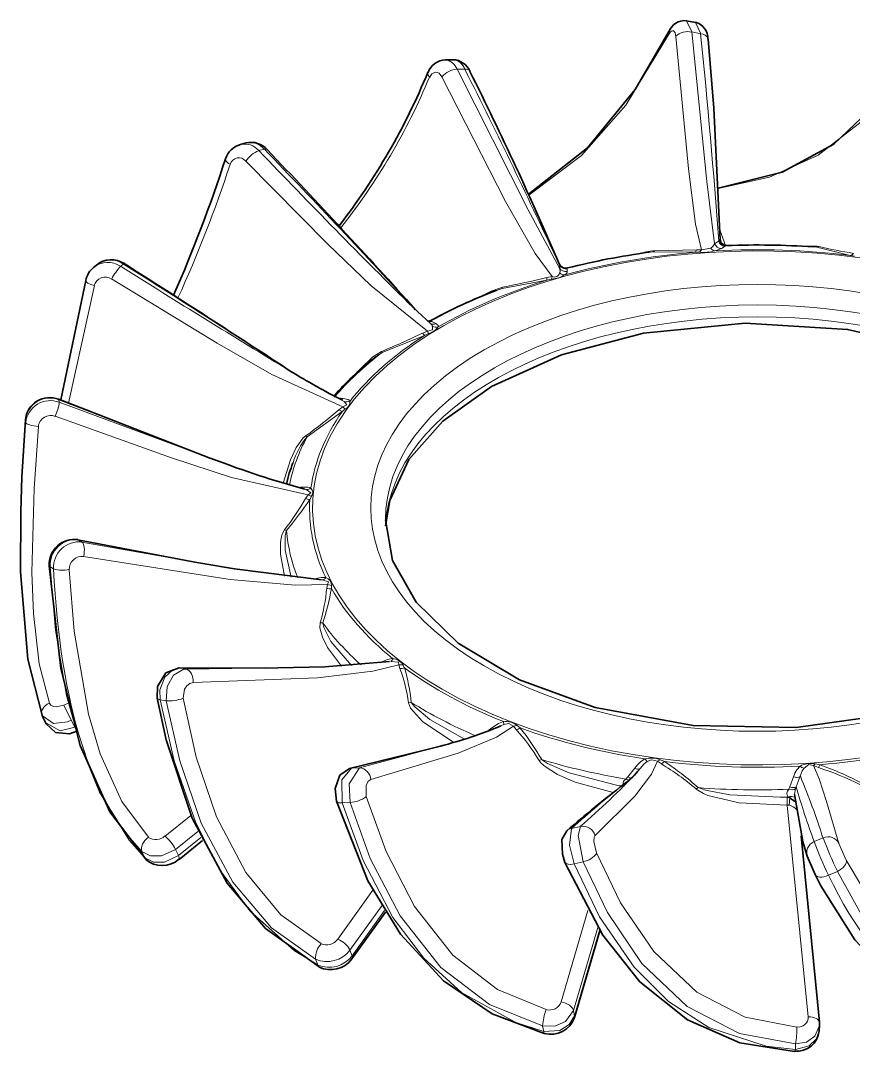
# Model space of a CAD drawing. Extents: x -131 to 1002, y -402 to 783.
# Drawn here: x 670.987 to 674.401, y 385.106 to 389.329 of the extents above; entities that cross this region are included whole.
import ezdxf

# ---------------------------------------------------------------- set-up
doc = ezdxf.new("R2010")
doc.units = 0

msp = doc.modelspace()

# ---------------------------------------------------------------- linework, layer by layer
at = {"color": 7, "lineweight": 13, "ltscale": 0.001267}
msp.add_line((673.7165, 389.3278), (673.7385, 389.2822), dxfattribs=at)
at = {"color": 7, "lineweight": 35, "ltscale": 0.000932976}
msp.add_line((673.7165, 389.3278), (673.7532, 389.3213), dxfattribs=at)
at = {"color": 7, "lineweight": 13, "ltscale": 0.00128}
msp.add_line((673.7753, 389.2751), (673.7532, 389.3213), dxfattribs=at)
at = {"color": 7, "lineweight": 13, "ltscale": 0.000935477}
msp.add_line((673.7385, 389.2822), (673.7753, 389.2751), dxfattribs=at)
at = {"color": 7, "lineweight": 35, "ltscale": 0.000782849}
msp.add_line((672.7283, 389.1678), (672.7596, 389.1682), dxfattribs=at)
at = {"color": 7, "lineweight": 13, "ltscale": 0.00080109}
msp.add_line((672.7769, 389.1295), (672.8089, 389.1294), dxfattribs=at)
at = {"color": 7, "lineweight": 35, "ltscale": 0.000594567}
msp.add_line((671.8882, 388.8212), (671.9112, 388.8272), dxfattribs=at)
at = {"color": 7, "lineweight": 13, "ltscale": 0.000602166}
msp.add_line((671.9637, 388.7961), (671.9871, 388.8016), dxfattribs=at)
at = {"color": 7, "lineweight": 13, "ltscale": 0.001595}
msp.add_line((673.8553, 388.4674), (673.8769, 388.4074), dxfattribs=at)
at = {"color": 7, "lineweight": 13, "ltscale": 0.004301}
msp.add_line((673.5858, 388.3856), (673.7578, 388.3895), dxfattribs=at)
at = {"color": 7, "lineweight": 13, "ltscale": 0.000502202}
msp.add_line((673.7578, 388.3895), (673.7779, 388.3889), dxfattribs=at)
at = {"color": 7, "lineweight": 13, "ltscale": 0.000304328}
msp.add_line((673.7704, 388.3793), (673.7779, 388.3889), dxfattribs=at)
at = {"color": 7, "lineweight": 13, "ltscale": 0.000985431}
msp.add_line((673.7779, 388.3889), (673.8165, 388.3967), dxfattribs=at)
at = {"color": 7, "lineweight": 13, "ltscale": 0.000252362}
msp.add_line((673.8165, 388.3967), (673.8244, 388.403), dxfattribs=at)
at = {"color": 7, "lineweight": 13, "ltscale": 0.000348719}
msp.add_line((673.8322, 388.4146), (673.8244, 388.403), dxfattribs=at)
at = {"color": 7, "lineweight": 13, "ltscale": 0.000482325}
msp.add_line((673.8486, 388.4248), (673.8322, 388.4146), dxfattribs=at)
at = {"color": 7, "lineweight": 13, "ltscale": 0.000342899}
msp.add_line((673.8331, 388.3851), (673.8463, 388.3889), dxfattribs=at)
at = {"color": 7, "lineweight": 13, "ltscale": 0.000374665}
msp.add_line((673.8598, 388.3954), (673.8463, 388.3889), dxfattribs=at)
at = {"color": 7, "lineweight": 13, "ltscale": 0.000114056}
msp.add_line((673.8511, 388.4286), (673.8486, 388.4248), dxfattribs=at)
at = {"color": 7, "lineweight": 13, "ltscale": 0.000447038}
msp.add_line((673.8753, 388.4043), (673.8598, 388.3954), dxfattribs=at)
at = {"color": 7, "lineweight": 13, "ltscale": 0.000111306}
msp.add_line((673.8792, 388.4064), (673.8753, 388.4043), dxfattribs=at)
at = {"color": 7, "lineweight": 13, "ltscale": 8.83034e-05}
msp.add_line((673.8827, 388.407), (673.8792, 388.4064), dxfattribs=at)
at = {"color": 7, "lineweight": 13, "ltscale": 0.000388159}
msp.add_line((674.2357, 388.4016), (674.2511, 388.4), dxfattribs=at)
at = {"color": 7, "lineweight": 13, "ltscale": 0.00021719}
msp.add_line((674.2511, 388.4), (674.2593, 388.4029), dxfattribs=at)
at = {"color": 7, "lineweight": 13, "ltscale": 0.003535}
msp.add_line((674.2511, 388.4), (674.3885, 388.3668), dxfattribs=at)
at = {"color": 7, "lineweight": 13, "ltscale": 0.000449343}
msp.add_line((673.5628, 388.3795), (673.5807, 388.3813), dxfattribs=at)
at = {"color": 7, "lineweight": 13, "ltscale": 0.000167334}
msp.add_line((673.5807, 388.3813), (673.5858, 388.3856), dxfattribs=at)
at = {"color": 7, "lineweight": 13, "ltscale": 0.004265}
msp.add_line((673.5807, 388.3813), (673.7513, 388.3795), dxfattribs=at)
at = {"color": 7, "lineweight": 13, "ltscale": 0.000477622}
msp.add_line((673.7513, 388.3795), (673.7704, 388.3793), dxfattribs=at)
at = {"color": 7, "lineweight": 13, "ltscale": 0.000433127}
msp.add_line((674.3885, 388.3668), (674.4055, 388.363), dxfattribs=at)
at = {"color": 7, "lineweight": 35, "ltscale": 0.000372764}
msp.add_line((671.2864, 388.3175), (671.2979, 388.327), dxfattribs=at)
at = {"color": 7, "lineweight": 13, "ltscale": 0.000377818}
msp.add_line((671.397, 388.3222), (671.4091, 388.3314), dxfattribs=at)
at = {"color": 7, "lineweight": 13, "ltscale": 9.48626e-05}
msp.add_line((671.4091, 388.3314), (671.4125, 388.333), dxfattribs=at)
at = {"color": 7, "lineweight": 13, "ltscale": 6.61077e-05}
msp.add_line((673.1944, 388.3325), (673.1953, 388.33), dxfattribs=at)
at = {"color": 7, "lineweight": 13, "ltscale": 0.000102532}
msp.add_line((673.1953, 388.33), (673.1962, 388.326), dxfattribs=at)
at = {"color": 7, "lineweight": 13, "ltscale": 0.000294558}
msp.add_line((673.1962, 388.326), (673.1964, 388.3142), dxfattribs=at)
at = {"color": 7, "lineweight": 13, "ltscale": 0.000309912}
msp.add_line((673.1964, 388.3142), (673.199, 388.3021), dxfattribs=at)
at = {"color": 7, "lineweight": 13, "ltscale": 6.34892e-05}
msp.add_line((673.2274, 388.3139), (673.2272, 388.3114), dxfattribs=at)
at = {"color": 7, "lineweight": 13, "ltscale": 0.000261693}
msp.add_line((673.2272, 388.3114), (673.2273, 388.3009), dxfattribs=at)
at = {"color": 7, "lineweight": 13, "ltscale": 5.20647e-05}
msp.add_line((673.2291, 388.3151), (673.2274, 388.3139), dxfattribs=at)
at = {"color": 7, "lineweight": 35, "ltscale": 0.0125}
msp.add_line((671.1516, 387.7748), (671.2545, 388.2641), dxfattribs=at)
at = {"color": 7, "lineweight": 13, "ltscale": 0.00466}
msp.add_line((672.9617, 388.2314), (673.145, 388.2656), dxfattribs=at)
at = {"color": 7, "lineweight": 13, "ltscale": 0.000538711}
msp.add_line((673.1447, 388.2762), (673.166, 388.2798), dxfattribs=at)
at = {"color": 7, "lineweight": 13, "ltscale": 0.000265573}
msp.add_line((673.145, 388.2656), (673.1447, 388.2762), dxfattribs=at)
at = {"color": 7, "lineweight": 13, "ltscale": 0.000482093}
msp.add_line((673.145, 388.2656), (673.1639, 388.2693), dxfattribs=at)
at = {"color": 7, "lineweight": 13, "ltscale": 0.000268278}
msp.add_line((673.1639, 388.2693), (673.166, 388.2798), dxfattribs=at)
at = {"color": 7, "lineweight": 13, "ltscale": 0.000189903}
msp.add_line((673.197, 388.2947), (673.199, 388.3021), dxfattribs=at)
at = {"color": 7, "lineweight": 13, "ltscale": 0.000219477}
msp.add_line((673.2186, 388.287), (673.2252, 388.2928), dxfattribs=at)
at = {"color": 7, "lineweight": 13, "ltscale": 0.012319}
msp.add_line((671.184, 387.7616), (671.2895, 388.2429), dxfattribs=at)
at = {"color": 7, "lineweight": 13, "ltscale": 0.000673847}
msp.add_line((672.9362, 388.2228), (672.9617, 388.2314), dxfattribs=at)
at = {"color": 7, "lineweight": 13, "ltscale": 0.000130078}
msp.add_line((672.9617, 388.2314), (672.9633, 388.2363), dxfattribs=at)
at = {"color": 7, "lineweight": 35, "ltscale": 0.00239}
msp.add_line((672.6669, 388.0881), (672.5967, 388.153), dxfattribs=at)
at = {"color": 7, "lineweight": 35, "ltscale": 0.000300137}
msp.add_line((672.6686, 388.0996), (672.657, 388.0967), dxfattribs=at)
at = {"color": 7, "lineweight": 13, "ltscale": 0.000304786}
msp.add_line((672.6697, 388.0983), (672.6577, 388.0963), dxfattribs=at)
at = {"color": 7, "lineweight": 13, "ltscale": 0.000338597}
msp.add_line((672.6733, 388.0961), (672.6599, 388.0943), dxfattribs=at)
at = {"color": 7, "lineweight": 13, "ltscale": 4.10855e-05}
msp.add_line((672.6689, 388.0997), (672.6697, 388.0983), dxfattribs=at)
at = {"color": 7, "lineweight": 13, "ltscale": 0.000104163}
msp.add_line((672.6697, 388.0983), (672.6733, 388.0961), dxfattribs=at)
at = {"color": 7, "lineweight": 13, "ltscale": 0.000448933}
msp.add_line((672.6733, 388.0961), (672.6889, 388.0872), dxfattribs=at)
at = {"color": 7, "lineweight": 13, "ltscale": 0.000534406}
msp.add_line((672.6357, 388.0486), (672.6556, 388.0565), dxfattribs=at)
at = {"color": 7, "lineweight": 13, "ltscale": 0.000273857}
msp.add_line((672.6592, 388.0461), (672.6556, 388.0565), dxfattribs=at)
at = {"color": 7, "lineweight": 13, "ltscale": 0.000154295}
msp.add_line((672.6669, 388.0881), (672.6712, 388.0837), dxfattribs=at)
at = {"color": 7, "lineweight": 35, "ltscale": 4.91371e-05}
msp.add_line((672.6685, 388.0869), (672.6669, 388.0881), dxfattribs=at)
at = {"color": 7, "lineweight": 13, "ltscale": 0.000204974}
msp.add_line((672.6752, 388.0765), (672.6712, 388.0837), dxfattribs=at)
at = {"color": 7, "lineweight": 13, "ltscale": 0.000301248}
msp.add_line((672.6889, 388.0872), (672.6984, 388.0798), dxfattribs=at)
at = {"color": 7, "lineweight": 13, "ltscale": 0.00016126}
msp.add_line((672.6992, 388.0734), (672.6984, 388.0798), dxfattribs=at)
at = {"color": 7, "lineweight": 13, "ltscale": 0.004686}
msp.add_line((672.469, 387.9682), (672.6426, 388.0388), dxfattribs=at)
at = {"color": 7, "lineweight": 13, "ltscale": 0.000302263}
msp.add_line((672.6426, 388.0388), (672.6357, 388.0486), dxfattribs=at)
at = {"color": 7, "lineweight": 13, "ltscale": 0.000452549}
msp.add_line((672.6426, 388.0388), (672.6592, 388.0461), dxfattribs=at)
at = {"color": 7, "lineweight": 13, "ltscale": 0.000135142}
msp.add_line((672.469, 387.9682), (672.4667, 387.9731), dxfattribs=at)
at = {"color": 7, "lineweight": 13, "ltscale": 5.32803e-05}
msp.add_line((671.1444, 387.7753), (671.1434, 387.7772), dxfattribs=at)
at = {"color": 7, "lineweight": 35, "ltscale": 0.016712}
msp.add_line((671.7665, 387.5352), (671.1434, 387.7772), dxfattribs=at)
at = {"color": 7, "lineweight": 13, "ltscale": 0.000257236}
msp.add_line((671.1453, 387.7651), (671.1444, 387.7753), dxfattribs=at)
at = {"color": 7, "lineweight": 13, "ltscale": 0.01671}
msp.add_line((671.7679, 387.5346), (671.1444, 387.7753), dxfattribs=at)
at = {"color": 7, "lineweight": 13, "ltscale": 0.016898}
msp.add_line((671.1453, 387.7651), (671.7791, 387.5304), dxfattribs=at)
at = {"color": 7, "lineweight": 13, "ltscale": 0.000563254}
msp.add_line((672.2872, 387.783), (672.3096, 387.7801), dxfattribs=at)
at = {"color": 7, "lineweight": 13, "ltscale": 0.000232014}
msp.add_line((672.3096, 387.7801), (672.3013, 387.7759), dxfattribs=at)
at = {"color": 7, "lineweight": 13, "ltscale": 0.000279219}
msp.add_line((672.3141, 387.7685), (672.3046, 387.7742), dxfattribs=at)
at = {"color": 7, "lineweight": 13, "ltscale": 0.000512405}
msp.add_line((672.3096, 387.7801), (672.3296, 387.7757), dxfattribs=at)
at = {"color": 7, "lineweight": 13, "ltscale": 0.000242519}
msp.add_line((672.3376, 387.7702), (672.3296, 387.7757), dxfattribs=at)
at = {"color": 7, "lineweight": 13, "ltscale": 0.004407}
msp.add_line((672.1618, 387.6237), (672.305, 387.7265), dxfattribs=at)
at = {"color": 7, "lineweight": 13, "ltscale": 0.000496221}
msp.add_line((672.2921, 387.7343), (672.3083, 387.7458), dxfattribs=at)
at = {"color": 7, "lineweight": 13, "ltscale": 0.000377364}
msp.add_line((672.305, 387.7265), (672.2921, 387.7343), dxfattribs=at)
at = {"color": 7, "lineweight": 13, "ltscale": 0.000397881}
msp.add_line((672.305, 387.7265), (672.3171, 387.7368), dxfattribs=at)
at = {"color": 7, "lineweight": 13, "ltscale": 0.000317243}
msp.add_line((672.3171, 387.7368), (672.3083, 387.7458), dxfattribs=at)
at = {"color": 7, "lineweight": 35, "ltscale": 0.005847}
msp.add_line((671.0068, 387.6924), (670.9924, 387.459), dxfattribs=at)
at = {"color": 7, "lineweight": 13, "ltscale": 0.005829}
msp.add_line((671.0068, 387.6917), (670.9924, 387.459), dxfattribs=at)
at = {"color": 7, "lineweight": 13, "ltscale": 0.000257892}
msp.add_line((671.0084, 387.6815), (671.0068, 387.6917), dxfattribs=at)
at = {"color": 7, "lineweight": 13, "ltscale": 0.000178197}
msp.add_line((672.1618, 387.6237), (672.1559, 387.6277), dxfattribs=at)
at = {"color": 7, "lineweight": 35, "ltscale": 0.000298425}
msp.add_line((671.7679, 387.5346), (671.7791, 387.5304), dxfattribs=at)
at = {"color": 7, "lineweight": 35, "ltscale": 0.003575}
msp.add_line((670.9924, 387.459), (670.9879, 387.3161), dxfattribs=at)
at = {"color": 7, "lineweight": 13, "ltscale": 0.000702039}
msp.add_line((672.1351, 387.4166), (672.1631, 387.4171), dxfattribs=at)
at = {"color": 7, "lineweight": 13, "ltscale": 0.000359363}
msp.add_line((672.1573, 387.4077), (672.1434, 387.4111), dxfattribs=at)
at = {"color": 7, "lineweight": 13, "ltscale": 0.000439774}
msp.add_line((672.1555, 387.3712), (672.166, 387.3853), dxfattribs=at)
at = {"color": 7, "lineweight": 13, "ltscale": 0.000366269}
msp.add_line((672.1774, 387.4138), (672.1631, 387.4171), dxfattribs=at)
at = {"color": 7, "lineweight": 13, "ltscale": 0.000368556}
msp.add_line((672.179, 387.3785), (672.166, 387.3853), dxfattribs=at)
at = {"color": 7, "lineweight": 13, "ltscale": 0.000341913}
msp.add_line((672.1727, 387.3663), (672.179, 387.3785), dxfattribs=at)
at = {"color": 7, "lineweight": 35, "ltscale": 0.00014194}
msp.add_line((670.9879, 387.3161), (670.9877, 387.3104), dxfattribs=at)
at = {"color": 7, "lineweight": 13, "ltscale": 0.000225954}
msp.add_line((672.0773, 387.2393), (672.0686, 387.2418), dxfattribs=at)
at = {"color": 7, "lineweight": 35, "ltscale": 0.012207}
msp.add_line((671.7018, 387.1101), (671.2222, 387.2017), dxfattribs=at)
at = {"color": 7, "lineweight": 13, "ltscale": 0.000406331}
msp.add_line((671.2388, 387.1918), (671.2251, 387.2006), dxfattribs=at)
at = {"color": 7, "lineweight": 13, "ltscale": 0.01213}
msp.add_line((671.7018, 387.1101), (671.2251, 387.2006), dxfattribs=at)
at = {"color": 7, "lineweight": 13, "ltscale": 0.012577}
msp.add_line((671.2388, 387.1918), (671.7342, 387.1042), dxfattribs=at)
at = {"color": 7, "lineweight": 13, "ltscale": 0.000127191}
msp.add_line((671.1079, 387.091), (671.1046, 387.0949), dxfattribs=at)
at = {"color": 7, "lineweight": 13, "ltscale": 0.000416867}
msp.add_line((671.1222, 387.0824), (671.1079, 387.091), dxfattribs=at)
at = {"color": 7, "lineweight": 35, "ltscale": 0.00082365}
msp.add_line((671.7018, 387.1101), (671.7342, 387.1042), dxfattribs=at)
at = {"color": 7, "lineweight": 13, "ltscale": 0.000836411}
msp.add_line((672.1865, 387.0405), (672.2192, 387.0472), dxfattribs=at)
at = {"color": 7, "lineweight": 13, "ltscale": 0.000469981}
msp.add_line((672.238, 387.0474), (672.2192, 387.0472), dxfattribs=at)
at = {"color": 7, "lineweight": 13, "ltscale": 0.000399117}
msp.add_line((672.2423, 387.0029), (672.2457, 387.0185), dxfattribs=at)
at = {"color": 7, "lineweight": 13, "ltscale": 0.000404313}
msp.add_line((672.2614, 387.0145), (672.2457, 387.0185), dxfattribs=at)
at = {"color": 7, "lineweight": 13, "ltscale": 0.000318277}
msp.add_line((672.2618, 387.0018), (672.2614, 387.0145), dxfattribs=at)
at = {"color": 7, "lineweight": 13, "ltscale": 0.000261417}
msp.add_line((672.2255, 386.8613), (672.2151, 386.8619), dxfattribs=at)
at = {"color": 7, "lineweight": 13, "ltscale": 0.00090275}
msp.add_line((672.4575, 386.6973), (672.491, 386.7108), dxfattribs=at)
at = {"color": 7, "lineweight": 13, "ltscale": 0.000538201}
msp.add_line((672.5121, 386.715), (672.491, 386.7108), dxfattribs=at)
at = {"color": 7, "lineweight": 35, "ltscale": 0.008803}
msp.add_line((671.9896, 386.676), (671.6375, 386.6768), dxfattribs=at)
at = {"color": 7, "lineweight": 13, "ltscale": 0.000632769}
msp.add_line((671.6663, 386.6715), (671.6414, 386.6764), dxfattribs=at)
at = {"color": 7, "lineweight": 13, "ltscale": 0.008705}
msp.add_line((671.9896, 386.676), (671.6414, 386.6764), dxfattribs=at)
at = {"color": 7, "lineweight": 13, "ltscale": 0.009388}
msp.add_line((671.6663, 386.6715), (672.0417, 386.6763), dxfattribs=at)
at = {"color": 7, "lineweight": 35, "ltscale": 0.001303}
msp.add_line((671.9896, 386.676), (672.0417, 386.6763), dxfattribs=at)
at = {"color": 7, "lineweight": 13, "ltscale": 0.000400427}
msp.add_line((672.542, 386.674), (672.5381, 386.6895), dxfattribs=at)
at = {"color": 7, "lineweight": 13, "ltscale": 0.000410774}
msp.add_line((672.5545, 386.6888), (672.5381, 386.6895), dxfattribs=at)
at = {"color": 7, "lineweight": 13, "ltscale": 0.000346539}
msp.add_line((672.5614, 386.6768), (672.5545, 386.6888), dxfattribs=at)
at = {"color": 7, "lineweight": 13, "ltscale": 0.000477688}
msp.add_line((671.1644, 386.5242), (671.1815, 386.5327), dxfattribs=at)
at = {"color": 7, "lineweight": 13, "ltscale": 0.000641996}
msp.add_line((671.584, 386.5419), (671.5587, 386.5465), dxfattribs=at)
at = {"color": 7, "lineweight": 13, "ltscale": 0.000277295}
msp.add_line((672.5888, 386.5354), (672.5778, 386.5339), dxfattribs=at)
at = {"color": 7, "lineweight": 13, "ltscale": 0.001722}
msp.add_line((671.1644, 386.5242), (671.1947, 386.4624), dxfattribs=at)
at = {"color": 7, "lineweight": 35, "ltscale": 0.000209779}
msp.add_line((671.0784, 386.4755), (671.075, 386.4832), dxfattribs=at)
at = {"color": 7, "lineweight": 35, "ltscale": 0.000793624}
msp.add_line((671.0926, 386.4471), (671.0784, 386.4755), dxfattribs=at)
at = {"color": 7, "lineweight": 13, "ltscale": 0.000788848}
msp.add_line((671.2089, 386.4342), (671.1947, 386.4624), dxfattribs=at)
at = {"color": 7, "lineweight": 13, "ltscale": 0.000905659}
msp.add_line((672.9155, 386.4283), (672.9457, 386.4483), dxfattribs=at)
at = {"color": 7, "lineweight": 13, "ltscale": 0.000563019}
msp.add_line((672.9666, 386.4567), (672.9457, 386.4483), dxfattribs=at)
at = {"color": 7, "lineweight": 13, "ltscale": 0.000310395}
msp.add_line((672.9666, 386.4567), (672.968, 386.4444), dxfattribs=at)
at = {"color": 7, "lineweight": 13, "ltscale": 0.000491888}
msp.add_line((672.9, 386.4162), (672.9155, 386.4283), dxfattribs=at)
at = {"color": 7, "lineweight": 13, "ltscale": 0.000432998}
msp.add_line((672.968, 386.4444), (672.952, 386.4377), dxfattribs=at)
at = {"color": 7, "lineweight": 13, "ltscale": 0.000385185}
msp.add_line((673.0228, 386.4406), (673.0076, 386.4381), dxfattribs=at)
at = {"color": 7, "lineweight": 13, "ltscale": 0.00044438}
msp.add_line((673.0185, 386.424), (673.0076, 386.4381), dxfattribs=at)
at = {"color": 7, "lineweight": 13, "ltscale": 0.000402974}
msp.add_line((673.0355, 386.4306), (673.0228, 386.4406), dxfattribs=at)
at = {"color": 7, "lineweight": 35, "ltscale": 0.007894}
msp.add_line((672.643, 386.3392), (672.3361, 386.2651), dxfattribs=at)
at = {"color": 7, "lineweight": 13, "ltscale": 0.007717}
msp.add_line((672.643, 386.3392), (672.3431, 386.2661), dxfattribs=at)
at = {"color": 7, "lineweight": 13, "ltscale": 0.008594}
msp.add_line((672.3761, 386.2671), (672.7082, 386.356), dxfattribs=at)
at = {"color": 7, "lineweight": 35, "ltscale": 0.001682}
msp.add_line((672.643, 386.3392), (672.7082, 386.356), dxfattribs=at)
at = {"color": 7, "lineweight": 13, "ltscale": 0.000269594}
msp.add_line((673.1232, 386.3009), (673.113, 386.2972), dxfattribs=at)
at = {"color": 7, "lineweight": 13, "ltscale": 0.000641951}
msp.add_line((673.5264, 386.2639), (673.5435, 386.283), dxfattribs=at)
at = {"color": 7, "lineweight": 13, "ltscale": 0.000548931}
msp.add_line((673.5466, 386.3038), (673.5284, 386.2914), dxfattribs=at)
at = {"color": 7, "lineweight": 13, "ltscale": 0.000398407}
msp.add_line((673.5562, 386.2926), (673.5435, 386.283), dxfattribs=at)
at = {"color": 7, "lineweight": 13, "ltscale": 0.00036949}
msp.add_line((673.5466, 386.3038), (673.5562, 386.2926), dxfattribs=at)
at = {"color": 7, "lineweight": 13, "ltscale": 0.000330003}
msp.add_line((673.6099, 386.2999), (673.5978, 386.2946), dxfattribs=at)
at = {"color": 7, "lineweight": 13, "ltscale": 0.000498161}
msp.add_line((673.6143, 386.2833), (673.5978, 386.2946), dxfattribs=at)
at = {"color": 7, "lineweight": 13, "ltscale": 0.000457355}
msp.add_line((673.6268, 386.2929), (673.6099, 386.2999), dxfattribs=at)
at = {"color": 7, "lineweight": 13, "ltscale": 0.000395677}
msp.add_line((673.6268, 386.2929), (673.6143, 386.2833), dxfattribs=at)
at = {"color": 7, "lineweight": 13, "ltscale": 0.000262207}
msp.add_line((674.245, 386.2835), (674.2375, 386.2762), dxfattribs=at)
at = {"color": 7, "lineweight": 13, "ltscale": 0.000484786}
msp.add_line((674.2641, 386.2802), (674.245, 386.2835), dxfattribs=at)
at = {"color": 7, "lineweight": 13, "ltscale": 0.000332817}
msp.add_line((674.2641, 386.2802), (674.2575, 386.2686), dxfattribs=at)
at = {"color": 7, "lineweight": 13, "ltscale": 0.000824383}
msp.add_line((672.3761, 386.2671), (672.3431, 386.2661), dxfattribs=at)
at = {"color": 7, "lineweight": 13, "ltscale": 0.001158}
msp.add_line((673.476, 386.23), (673.5052, 386.266), dxfattribs=at)
at = {"color": 7, "lineweight": 35, "ltscale": 0.00049488}
msp.add_line((673.5291, 386.2674), (673.5165, 386.2521), dxfattribs=at)
at = {"color": 7, "lineweight": 13, "ltscale": 0.000511094}
msp.add_line((674.1823, 386.2746), (674.1691, 386.259), dxfattribs=at)
at = {"color": 7, "lineweight": 13, "ltscale": 0.000576025}
msp.add_line((674.1832, 386.2327), (674.191, 386.2544), dxfattribs=at)
at = {"color": 7, "lineweight": 13, "ltscale": 0.000350203}
msp.add_line((674.1988, 386.2661), (674.191, 386.2544), dxfattribs=at)
at = {"color": 7, "lineweight": 13, "ltscale": 0.000535059}
msp.add_line((674.2575, 386.2686), (674.2375, 386.2762), dxfattribs=at)
at = {"color": 7, "lineweight": 13, "ltscale": 0.000178658}
msp.add_line((673.4367, 386.1951), (673.4297, 386.1964), dxfattribs=at)
at = {"color": 7, "lineweight": 13, "ltscale": 0.000496511}
msp.add_line((673.4562, 386.1915), (673.4367, 386.1951), dxfattribs=at)
at = {"color": 7, "lineweight": 13, "ltscale": 0.000279382}
msp.add_line((673.4688, 386.2215), (673.476, 386.23), dxfattribs=at)
at = {"color": 7, "lineweight": 13, "ltscale": 0.000318767}
msp.add_line((673.4688, 386.2215), (673.4807, 386.2167), dxfattribs=at)
at = {"color": 7, "lineweight": 13, "ltscale": 0.000352877}
msp.add_line((673.476, 386.23), (673.4888, 386.224), dxfattribs=at)
at = {"color": 7, "lineweight": 13, "ltscale": 0.001084}
msp.add_line((674.1401, 386.1894), (674.1556, 386.2299), dxfattribs=at)
at = {"color": 7, "lineweight": 13, "ltscale": 0.001151}
msp.add_line((674.1668, 386.1897), (674.1832, 386.2327), dxfattribs=at)
at = {"color": 7, "lineweight": 13, "ltscale": 0.000247159}
msp.add_line((673.7643, 386.1861), (673.7561, 386.1805), dxfattribs=at)
at = {"color": 7, "lineweight": 13, "ltscale": 0.000261399}
msp.add_line((674.1361, 386.1797), (674.1401, 386.1894), dxfattribs=at)
at = {"color": 7, "lineweight": 13, "ltscale": 0.000640708}
msp.add_line((674.1599, 386.1575), (674.1643, 386.1827), dxfattribs=at)
at = {"color": 7, "lineweight": 13, "ltscale": 0.000184858}
msp.add_line((674.1643, 386.1827), (674.1668, 386.1897), dxfattribs=at)
at = {"color": 7, "lineweight": 13, "ltscale": 0.00083082}
msp.add_line((672.3381, 386.1252), (672.3049, 386.1238), dxfattribs=at)
at = {"color": 7, "lineweight": 13, "ltscale": 0.00018312}
msp.add_line((674.1088, 386.1472), (674.1015, 386.1472), dxfattribs=at)
at = {"color": 7, "lineweight": 13, "ltscale": 0.000509772}
msp.add_line((674.1292, 386.1477), (674.1088, 386.1472), dxfattribs=at)
at = {"color": 7, "lineweight": 13, "ltscale": 0.000828722}
msp.add_line((674.1292, 386.1477), (674.1299, 386.1146), dxfattribs=at)
at = {"color": 7, "lineweight": 13, "ltscale": 0.021783}
msp.add_line((674.2154, 385.2474), (674.1299, 386.1146), dxfattribs=at)
at = {"color": 7, "lineweight": 13, "ltscale": 0.000191344}
msp.add_line((674.1299, 386.1146), (674.1375, 386.114), dxfattribs=at)
at = {"color": 7, "lineweight": 35, "ltscale": 0.000188154}
msp.add_line((674.1404, 386.1437), (674.134, 386.1475), dxfattribs=at)
at = {"color": 7, "lineweight": 13, "ltscale": 0.000746704}
msp.add_line((674.1404, 386.1437), (674.1375, 386.114), dxfattribs=at)
at = {"color": 7, "lineweight": 35, "ltscale": 0.000627619}
msp.add_line((674.1404, 386.1437), (674.1613, 386.1296), dxfattribs=at)
at = {"color": 7, "lineweight": 13, "ltscale": 0.003392}
msp.add_line((671.5795, 385.9876), (671.6852, 386.0726), dxfattribs=at)
at = {"color": 7, "lineweight": 13, "ltscale": 0.000949672}
msp.add_line((673.2828, 386.0272), (673.2457, 386.019), dxfattribs=at)
at = {"color": 7, "lineweight": 13, "ltscale": 0.002949}
msp.add_line((671.6221, 385.9332), (671.7141, 386.007), dxfattribs=at)
at = {"color": 7, "lineweight": 13, "ltscale": 0.002951}
msp.add_line((671.7262, 385.9815), (671.6342, 385.9076), dxfattribs=at)
at = {"color": 7, "lineweight": 35, "ltscale": 0.019179}
msp.add_line((674.2615, 385.2249), (674.1876, 385.9885), dxfattribs=at)
at = {"color": 7, "lineweight": 35, "ltscale": 0.003064}
msp.add_line((671.7323, 385.969), (671.6367, 385.8923), dxfattribs=at)
at = {"color": 7, "lineweight": 13, "ltscale": 0.000999889}
msp.add_line((674.2769, 385.9808), (674.2401, 385.9651), dxfattribs=at)
at = {"color": 7, "lineweight": 13, "ltscale": 0.00186}
msp.add_line((674.3716, 385.8886), (674.342, 385.9569), dxfattribs=at)
at = {"color": 7, "lineweight": 13, "ltscale": 0.000718021}
msp.add_line((671.4965, 385.8989), (671.4842, 385.9249), dxfattribs=at)
at = {"color": 7, "lineweight": 13, "ltscale": 0.000186421}
msp.add_line((671.4965, 385.8989), (671.5007, 385.8927), dxfattribs=at)
at = {"color": 7, "lineweight": 13, "ltscale": 0.000706484}
msp.add_line((671.6342, 385.9076), (671.6221, 385.9332), dxfattribs=at)
at = {"color": 7, "lineweight": 35, "ltscale": 0.002067}
msp.add_line((674.2119, 385.9059), (674.2446, 385.83), dxfattribs=at)
at = {"color": 7, "lineweight": 13, "ltscale": 0.000952011}
msp.add_line((673.2936, 385.8826), (673.2565, 385.874), dxfattribs=at)
at = {"color": 7, "lineweight": 13, "ltscale": 0.000999618}
msp.add_line((674.3353, 385.8432), (674.2986, 385.8271), dxfattribs=at)
at = {"color": 7, "lineweight": 13, "ltscale": 0.006164}
msp.add_line((672.2875, 385.5652), (672.4311, 385.7657), dxfattribs=at)
at = {"color": 7, "lineweight": 13, "ltscale": 0.005579}
msp.add_line((672.3373, 385.5203), (672.4674, 385.7016), dxfattribs=at)
at = {"color": 7, "lineweight": 35, "ltscale": 0.005903}
msp.add_line((672.483, 385.676), (672.3453, 385.4842), dxfattribs=at)
at = {"color": 7, "lineweight": 13, "ltscale": 0.005715}
msp.add_line((672.479, 385.6825), (672.3457, 385.4968), dxfattribs=at)
at = {"color": 7, "lineweight": 13, "ltscale": 0.009768}
msp.add_line((673.2029, 385.3082), (673.3123, 385.6833), dxfattribs=at)
at = {"color": 7, "lineweight": 13, "ltscale": 0.008846}
msp.add_line((673.254, 385.2735), (673.3534, 385.6131), dxfattribs=at)
at = {"color": 7, "lineweight": 13, "ltscale": 0.009133}
msp.add_line((673.3604, 385.6019), (673.2578, 385.2513), dxfattribs=at)
at = {"color": 7, "lineweight": 35, "ltscale": 0.009258}
msp.add_line((673.3615, 385.6001), (673.2574, 385.2447), dxfattribs=at)
at = {"color": 7, "lineweight": 13, "ltscale": 0.000624062}
msp.add_line((672.3457, 385.4968), (672.3373, 385.5203), dxfattribs=at)
at = {"color": 7, "lineweight": 13, "ltscale": 0.000635607}
msp.add_line((672.2053, 385.4598), (672.1965, 385.4836), dxfattribs=at)
at = {"color": 7, "lineweight": 13, "ltscale": 0.000564171}
msp.add_line((673.2578, 385.2513), (673.254, 385.2735), dxfattribs=at)
at = {"color": 7, "lineweight": 13, "ltscale": 0.000164209}
msp.add_line((673.2578, 385.2513), (673.2574, 385.2447), dxfattribs=at)
at = {"color": 7, "lineweight": 35, "ltscale": 0.000328121}
msp.add_line((674.2615, 385.2249), (674.2617, 385.2118), dxfattribs=at)
at = {"color": 7, "lineweight": 13, "ltscale": 0.000572628}
msp.add_line((673.1315, 385.1871), (673.1271, 385.2096), dxfattribs=at)
at = {"color": 7, "lineweight": 13, "ltscale": 0.000209292}
msp.add_line((673.1315, 385.1871), (673.1339, 385.1791), dxfattribs=at)
at = {"color": 7, "lineweight": 35, "ltscale": 0.000551012}
msp.add_line((674.2604, 385.1898), (674.2617, 385.2118), dxfattribs=at)
at = {"color": 7, "lineweight": 13, "ltscale": 0.000222099}
msp.add_line((674.1633, 385.1137), (674.1597, 385.1056), dxfattribs=at)
at = {"color": 7, "lineweight": 13, "ltscale": 0.000553487}
msp.add_line((674.1633, 385.1137), (674.1641, 385.1359), dxfattribs=at)
at = {"color": 7, "lineweight": 35}
for points in [[(673.0693, 388.6174), (673.3108, 388.8076), (673.5067, 389.046), (673.6445, 389.2837)], [(673.8555, 388.4311), (673.8286, 388.9705), (673.8055, 389.2532)], [(673.8461, 388.6423), (674.1097, 388.7077), (674.3209, 388.8223), (674.5188, 389.011), (674.6691, 389.2448)], [(672.9169, 387.8293), (673.2046, 387.9596), (673.5403, 388.0476), (673.9568, 388.0888), (674.3773, 388.0634), (674.7691, 387.9738), (675.0641, 387.8485), (675.296, 387.6887), (675.4419, 387.5221), (675.5203, 387.3417), (675.532, 387.2585)], [(672.9169, 387.8293), (672.7186, 387.688), (672.5787, 387.5301), (672.5005, 387.3631), (672.4833, 387.259)], [(671.075, 386.4832), (671.0175, 386.7123), (670.9872, 387.0703), (670.9877, 387.3104)], [(672.4827, 387.2831), (672.5123, 387.1173), (672.6082, 386.9463), (672.7811, 386.778), (673.0329, 386.6276), (673.3428, 386.5146), (673.7443, 386.4411), (674.1662, 386.4327), (674.5758, 386.4904), (674.899, 386.5911), (675.0984, 386.688)], [(671.1046, 387.0949), (671.1519, 386.6747), (671.2313, 386.3584), (671.3525, 386.0875), (671.5007, 385.8927)], [(672.2201, 387.038), (671.8638, 387.0824), (671.7342, 387.1042)], [(672.5001, 386.7025), (672.2344, 386.6811), (672.0417, 386.6763)], [(671.6375, 386.6768), (671.5826, 386.656), (671.5488, 386.5999), (671.5474, 386.5526)], [(672.211, 385.4515), (671.9915, 385.6088), (671.8337, 385.7951), (671.6902, 386.0607), (671.5843, 386.3826), (671.5474, 386.5526)], [(671.0926, 386.4471), (671.1307, 386.4117), (671.1871, 386.4067), (671.218, 386.4172)], [(672.335, 386.2648), (672.2956, 386.2372), (672.2762, 386.1821), (672.2816, 386.1306)], [(674.1599, 386.1575), (674.1941, 385.9655), (674.2119, 385.9059)], [(672.2816, 386.1306), (672.4108, 385.8049), (672.5441, 385.5861), (672.7202, 385.3945), (672.9207, 385.2591), (673.1339, 385.1791)], [(673.2261, 386.0093), (673.2059, 385.9734), (673.2081, 385.9133), (673.2184, 385.8798)], [(674.1597, 385.1056), (673.936, 385.1413), (673.7204, 385.2352), (673.5258, 385.3905), (673.3734, 385.5816), (673.2184, 385.8798)], [(675.1674, 385.2391), (674.9583, 385.231), (674.7516, 385.2831), (674.5604, 385.4012), (674.4069, 385.5629), (674.2675, 385.7845), (674.2446, 385.83)]]:
    msp.add_lwpolyline(points, dxfattribs=at)
at = {"color": 7, "lineweight": 13}
for points in [[(673.6437, 389.2703), (673.6517, 389.2822), (673.6558, 389.2856), (673.6599, 389.287), (673.6637, 389.2864), (673.667, 389.2839), (673.6699, 389.2789), (673.6734, 389.264)], [(673.7385, 389.2822), (673.8004, 388.6696), (673.8322, 388.4146)], [(673.0709, 388.614), (673.2859, 388.7762), (673.4681, 388.9815), (673.6437, 389.2703)], [(673.6734, 389.264), (673.7253, 388.7209), (673.7539, 388.494), (673.7779, 388.3889)], [(673.8462, 388.6409), (674.0577, 388.6873), (674.2568, 388.7778), (674.4326, 388.914), (674.5704, 389.0778), (674.6674, 389.2402)], [(672.6641, 389.0965), (672.673, 389.11), (672.687, 389.1173), (672.6954, 389.1165), (672.7025, 389.1127), (672.714, 389.0983)], [(672.7769, 389.1295), (673.0682, 388.5529), (673.1964, 388.3142)], [(672.714, 389.0983), (672.9746, 388.587), (673.0964, 388.3751), (673.166, 388.2798)], [(671.9106, 388.7531), (672.2468, 388.4125), (672.4226, 388.2431), (672.6556, 388.0565)], [(671.3602, 388.2701), (671.7925, 388.0074), (672.0172, 387.8792), (672.3083, 387.7458)], [(672.6556, 388.0565), (672.6753, 388.0613), (672.6752, 388.0765)], [(672.3271, 387.8498), (672.4313, 387.9512), (672.4667, 387.9731)], [(672.3083, 387.7458), (672.324, 387.7539), (672.3141, 387.7685)], [(671.1291, 387.7075), (671.6062, 387.5369), (671.8518, 387.4572), (672.166, 387.3853)], [(671.1053, 386.5328), (671.0637, 386.6928), (671.0399, 386.899), (671.0339, 387.0671), (671.0424, 387.4113), (671.0604, 387.6662)], [(672.0638, 387.4338), (672.094, 387.5292), (672.1174, 387.5793), (672.1455, 387.6187), (672.1559, 387.6277)], [(672.166, 387.3853), (672.1765, 387.3946), (672.1573, 387.4077)], [(672.0695, 387.052), (672.0521, 387.1427), (672.0522, 387.1917), (672.0584, 387.2217), (672.0686, 387.2418)], [(672.0966, 387.0487), (672.0715, 387.1595), (672.0718, 387.2195), (672.0773, 387.2393)], [(671.2452, 387.1332), (671.8458, 387.0395), (672.1143, 387.0163), (672.2457, 387.0185)], [(671.1079, 387.091), (671.1304, 386.8317), (671.1758, 386.564), (671.2322, 386.3587), (671.31, 386.1677), (671.4327, 385.9712), (671.4965, 385.8989)], [(671.5115, 385.9832), (671.4021, 386.1287), (671.3129, 386.3244), (671.265, 386.4869), (671.2065, 386.8271), (671.1868, 387.0789)], [(672.2457, 387.0185), (672.25, 387.0296), (672.2237, 387.0377)], [(672.3033, 386.684), (672.2458, 386.7597), (672.2241, 386.8022), (672.2137, 386.8413), (672.2151, 386.8619)], [(672.343, 386.6862), (672.2596, 386.7852), (672.2299, 386.8417), (672.2255, 386.8613)], [(672.5381, 386.6895), (672.5359, 386.7006), (672.5052, 386.7032)], [(671.6414, 386.6764), (671.6132, 386.6697), (671.5779, 386.6381), (671.5582, 386.5869), (671.5587, 386.5465)], [(671.584, 386.5419), (671.5878, 386.6007), (671.6144, 386.6472), (671.6542, 386.6702), (671.6663, 386.6715)], [(671.6945, 386.6165), (672.2047, 386.6358), (672.4307, 386.663), (672.5381, 386.6895)], [(671.6534, 386.5521), (671.6586, 386.5896), (671.6682, 386.6037), (671.6809, 386.6132), (671.6945, 386.6165)], [(671.1053, 386.5328), (671.1116, 386.5238), (671.1218, 386.5183), (671.1329, 386.5166), (671.1644, 386.5242)], [(671.5587, 386.5465), (671.6166, 386.2953), (671.7057, 386.0413), (671.8032, 385.8511), (671.9265, 385.6819), (672.1105, 385.5172), (672.2053, 385.4598)], [(672.1965, 385.4836), (672.0161, 385.6119), (671.8567, 385.7991), (671.7279, 386.04), (671.6396, 386.2959), (671.584, 386.5419)], [(672.2188, 385.547), (672.0541, 385.6653), (671.9099, 385.8385), (671.7905, 386.0667), (671.7075, 386.3112), (671.6534, 386.5521)], [(672.7625, 386.3714), (672.6341, 386.457), (672.5859, 386.5124), (672.5778, 386.5339)], [(672.8073, 386.3848), (672.6643, 386.4659), (672.6033, 386.5166), (672.5888, 386.5354)], [(671.0764, 386.4802), (671.122, 386.4484), (671.1797, 386.456), (671.1947, 386.4624)], [(671.2089, 386.4342), (671.1498, 386.4193), (671.0906, 386.4515)], [(673.0076, 386.4381), (672.9882, 386.4486), (672.968, 386.4444)], [(672.4228, 386.2197), (672.7809, 386.3274), (672.9376, 386.3936), (673.0076, 386.4381)], [(673.4158, 386.1656), (673.2599, 386.2087), (673.1876, 386.24), (673.1333, 386.275), (673.1189, 386.2891), (673.113, 386.2972)], [(673.4296, 386.1964), (673.2363, 386.2466), (673.1475, 386.2849), (673.1232, 386.3009)], [(673.3423, 385.9906), (673.5052, 386.1513), (673.5734, 386.2407), (673.5978, 386.2946)], [(673.5978, 386.2946), (673.5734, 386.3006), (673.5562, 386.2926)], [(674.2375, 386.2762), (674.2189, 386.2806), (674.1988, 386.2661)], [(672.3431, 386.2661), (672.3044, 386.2182), (672.3049, 386.1238)], [(672.3381, 386.1252), (672.3337, 386.202), (672.3761, 386.2671)], [(674.342, 385.9569), (674.2902, 386.1289), (674.2611, 386.2225), (674.2375, 386.2762)], [(672.404, 386.1492), (672.4036, 386.1953), (672.4122, 386.2124), (672.4229, 386.2197)], [(674.1299, 386.1146), (673.9329, 386.1238), (673.804, 386.1544), (673.7869, 386.1617), (673.7561, 386.1805)], [(674.1014, 386.1471), (673.8947, 386.1566), (673.7942, 386.1755), (673.7643, 386.1861)], [(672.3049, 386.1238), (672.3912, 385.8873), (672.5135, 385.6546), (672.6405, 385.4869), (672.7939, 385.3469), (673.0168, 385.2238), (673.1315, 385.1871)], [(673.1271, 385.2096), (672.9088, 385.2979), (672.7098, 385.4498), (672.5427, 385.6608), (672.4206, 385.8964), (672.3381, 386.1252)], [(673.1417, 385.2767), (672.9415, 385.3585), (672.7592, 385.4993), (672.6018, 385.6995), (672.4851, 385.9248), (672.404, 386.1492)], [(673.2936, 385.8826), (673.2728, 385.9896), (673.2828, 386.0272)], [(673.2457, 386.019), (673.2372, 385.951), (673.2565, 385.874)], [(673.348, 385.9188), (673.3376, 385.9654), (673.3389, 385.9837), (673.3409, 385.9889), (673.3423, 385.9906)], [(671.4842, 385.9249), (671.5197, 385.9063), (671.5648, 385.9064), (671.6221, 385.9332)], [(671.6342, 385.9076), (671.5776, 385.881), (671.5318, 385.8807), (671.4965, 385.8989)], [(674.1692, 385.205), (673.9576, 385.2451), (673.7591, 385.3478), (673.5824, 385.5143), (673.4463, 385.7142), (673.348, 385.9188)], [(673.2565, 385.874), (673.3606, 385.6572), (673.5018, 385.4504), (673.643, 385.3099), (673.8087, 385.2028), (674.0436, 385.1267), (674.1633, 385.1137)], [(674.1641, 385.1359), (673.9341, 385.1789), (673.7195, 385.2895), (673.5338, 385.4651), (673.3929, 385.674), (673.2936, 385.8826)], [(675.1771, 385.3405), (674.9798, 385.3391), (674.7891, 385.4026), (674.6411, 385.5083), (674.5178, 385.6452), (674.3716, 385.8886)], [(675.1821, 385.2713), (674.9684, 385.2694), (674.764, 385.3379), (674.5818, 385.4769), (674.4398, 385.6559), (674.3353, 385.8432)], [(673.1271, 385.2096), (673.1768, 385.2089), (673.221, 385.2283), (673.254, 385.2735)], [(673.2578, 385.2513), (673.2361, 385.2157), (673.1971, 385.1912), (673.1315, 385.1871)], [(674.2604, 385.1898), (674.249, 385.1551), (674.2203, 385.1281), (674.1633, 385.1137)], [(674.1641, 385.1359), (674.2086, 385.1437), (674.2429, 385.1674), (674.2617, 385.2118)]]:
    msp.add_lwpolyline(points, dxfattribs=at)
at = {"color": 7, "lineweight": 35}
for centre, radius, start, end in [((673.709, 389.2609), 0.0677, 83.6159, 160.5187), ((673.7368, 389.2557), 0.0681, 357.8595, 75.8872), ((672.7322, 389.0888), 0.0793, 92.9006, 160.045), ((672.7576, 389.0901), 0.0784, 23.0284, 88.049), ((670.1517, 390.1463), 2.7082, 322.2351, 337.6589), ((658.6386, 382.0523), 15.8535, 23.33809, 26.4774), ((671.9121, 388.7359), 0.0887, 105.6381, 162.9294), ((671.9321, 388.7408), 0.089, 42.0139, 103.5621), ((651.5181, 369.2011), 28.3469, 41.93309, 43.74109), ((666.0534, 390.6381), 6.0707, 336.35837, 341.99871), ((673.8815, 388.4332), 0.0261, 184.6253, 273.4504), ((674.0077, 385.0611), 3.3483, 86.0953, 92.1394), ((671.3591, 388.2519), 0.097, 56.6578, 129.169), ((673.967, 385.386), 3.0206, 97.6891, 104.1388), ((671.3475, 388.2447), 0.0951, 130.0017, 168.2151), ((643.2984, 344.1047), 52.4074, 56.65997, 57.55764), ((673.2222, 388.3447), 0.0304, 203.7393, 283.4034), ((673.6996, 386.2119), 2.151, 110.7889, 118.6407), ((673.21, 386.9618), 1.2521, 128.5827, 138.5274), ((673.7164, 390.5439), 3.1088, 238.5552, 243.0229), ((671.1068, 387.6834), 0.1006, 68.7201, 174.8293), ((673.2243, 391.3172), 4.0527, 249.1114, 254.6547), ((672.7928, 387.2568), 0.7368, 159.3083, 166.4065), ((671.2066, 387.1013), 0.102, 81.1905, 183.592), ((672.3081, 387.9717), 1.6639, 283.9075, 292.8949), ((673.2275, 386.5084), 0.3863, 306.8577, 318.4288), ((676.5424, 382.1835), 5.0629, 127.5158, 130.9189), ((671.5679, 385.97), 0.1032, 228.9651, 311.5575), ((672.2585, 385.548), 0.1078, 243.7824, 323.6991), ((673.1614, 385.2776), 0.102, 254.4072, 341.0678), ((674.1682, 385.1987), 0.0931, 264.8126, 354.4559)]:
    msp.add_arc(centre, radius, start, end, dxfattribs=at)
at = {"color": 7, "lineweight": 13}
for centre, radius, start, end in [((673.661, 389.2762), 0.0182, 155.6729, 198.8274), ((673.7227, 389.2089), 0.0746, 77.7828, 131.777), ((645.489, 386.3767), 28.4338, 4.13067, 5.85047), ((673.7761, 389.2422), 0.0321, 20.4326, 91.3678), ((672.7207, 389.1103), 0.0586, 18.8381, 82.5372), ((672.7523, 389.1104), 0.0591, 18.5738, 82.1501), ((672.6765, 389.1122), 0.0197, 168.9297, 231.8042), ((672.7839, 389.0361), 0.0937, 94.3416, 138.4162), ((648.7013, 376.9791), 26.9958, 24.85524, 26.7482), ((672.8129, 389.1074), 0.022, 38.3025, 100.421), ((670.2896, 390.0812), 2.5696, 321.4629, 337.4763), ((671.9042, 388.7454), 0.0778, 40.4278, 101.8845), ((671.9271, 388.7512), 0.078, 40.0568, 101.8305), ((672.0125, 388.6835), 0.1231, 113.4289, 145.6804), ((694.0988, 409.9119), 30.591, 223.64999, 225.3401), ((646.8782, 364.5129), 34.9338, 42.57093, 44.04869), ((671.992, 388.7913), 0.0113, 55.7436, 115.0977), ((666.7396, 390.4186), 5.3755, 335.5337, 341.8015), ((671.854, 388.7676), 0.0281, 192.0244, 254.8709), ((671.8817, 388.7303), 0.0363, 38.1146, 165.1401), ((673.8542, 388.4298), 0.00254, 43.885, 201.1002), ((673.7408, 388.3932), 0.0173, 307.4498, 347.7729), ((673.838, 388.4092), 0.0247, 210.1914, 258.6398), ((673.8607, 388.4262), 0.0308, 201.9637, 268.2256), ((673.8776, 388.4348), 0.0307, 199.046, 265.6045), ((673.8808, 388.4373), 0.0309, 196.2095, 267.0939), ((674.2274, 388.1303), 0.2748, 83.3415, 95.8936), ((674.8309, 390.9214), 2.5826, 257.212, 260.4204), ((671.356, 388.2536), 0.0939, 55.6915, 128.3475), ((673.6152, 388.0454), 0.3417, 94.9463, 106.8112), ((673.7849, 388.5474), 0.1687, 265.0748, 286.5643), ((674.3843, 388.387), 0.0207, 281.9823, 324.1867), ((671.3445, 388.2441), 0.0938, 56.066, 128.3792), ((671.608, 388.1369), 0.2811, 138.6976, 151.7454), ((696.5113, 428.175), 47.1058, 237.78196, 238.77902), ((643.5606, 344.1229), 52.2485, 56.88922, 57.79179), ((673.222, 388.3435), 0.03, 206.8153, 280.2601), ((673.2224, 388.3416), 0.0306, 210.7579, 278.9948), ((673.2216, 388.3302), 0.0298, 212.4991, 281.0506), ((671.3337, 388.2322), 0.0458, 54.9807, 166.3599), ((672.1597, 392.3261), 4.168, 281.1149, 283.6693), ((673.1528, 388.3936), 0.1247, 275.0863, 301.6557), ((673.1765, 388.2979), 0.02, 239.9139, 351.1131), ((673.217, 388.3161), 0.0292, 226.9493, 273.0978), ((673.2188, 388.2988), 0.00877, 316.5213, 13.6022), ((673.0821, 387.8443), 0.4101, 106.8637, 120.6754), ((672.6422, 388.1135), 0.0692, 284.136, 324.8235), ((672.6783, 388.1113), 0.0263, 247.9747, 293.6858), ((672.691, 388.1039), 0.0316, 240.0584, 285.0345), ((671.281, 390.8517), 3.1132, 292.3864, 295.7943), ((672.5984, 387.7401), 0.2624, 119.5637, 130.1762), ((671.1071, 387.6811), 0.1012, 68.3988, 173.9226), ((671.1086, 387.6705), 0.1012, 68.7743, 173.7495), ((670.9572, 387.7897), 0.1902, 334.4331, 352.5251), ((672.3238, 387.7967), 0.0299, 251.1036, 297.4271), ((672.3026, 387.7689), 0.0348, 294.4342, 2.0494), ((671.0333, 389.2011), 1.9329, 305.5101, 310.6389), ((677.8221, 387.1137), 6.8373, 175.23629, 178.35129), ((671.1107, 387.6596), 0.0511, 68.954, 172.6195), ((672.4127, 387.4198), 0.3237, 140.9085, 162.5298), ((672.1608, 387.4319), 0.0246, 261.9788, 312.6299), ((672.1605, 387.3951), 0.0247, 317.9837, 47.8544), ((671.1837, 387.9295), 1.1207, 322.1453, 330.1185), ((670.4525, 388.5562), 2.0916, 320.9742, 325.33), ((672.1741, 387.4037), 0.0375, 240.3689, 267.9761), ((671.2127, 387.0975), 0.1046, 83.1367, 183.562), ((671.2271, 387.0886), 0.1047, 83.5135, 183.3734), ((671.2394, 387.0812), 0.0526, 83.6127, 182.515), ((671.1597, 387.2189), 0.1421, 254.6006, 280.9201), ((672.2217, 387.0555), 0.0181, 276.2298, 333.3071), ((672.2301, 387.0157), 0.0317, 357.8875, 75.9479), ((671.5153, 387.069), 0.7298, 343.515, 354.8021), ((671.1611, 387.2088), 1.1199, 341.9193, 349.3483), ((672.2543, 387.0435), 0.0424, 253.4644, 280.1315), ((672.4973, 386.7151), 0.0146, 303.8519, 359.6261), ((672.5104, 386.6622), 0.052, 31.1518, 88.1599), ((671.9317, 386.4418), 0.6528, 8.1096, 20.8251), ((672.5454, 386.7172), 0.0435, 265.4779, 291.6121), ((671.7391, 386.4425), 0.8548, 6.2429, 15.908), ((671.5577, 386.5594), 0.0126, 213.6389, 274.4082), ((671.5953, 386.7018), 0.1605, 265.9402, 291.2024), ((672.9761, 386.3799), 0.0769, 52.4826, 97.1046), ((672.4406, 385.8923), 0.785, 31.0535, 42.616), ((673.0124, 386.4645), 0.041, 278.5702, 304.3088), ((672.3128, 385.8449), 0.93, 29.3663, 39.023), ((673.6189, 386.1855), 0.1392, 130.496, 144.6959), ((673.5735, 386.2136), 0.0938, 67.1738, 106.6493), ((673.086, 385.4011), 1.028, 49.3125, 59.0854), ((672.9882, 385.3253), 1.1592, 47.9632, 56.5735), ((674.2263, 386.1926), 0.0928, 78.3934, 118.2757), ((673.7949, 384.9824), 1.3799, 62.3721, 70.1232), ((672.3721, 386.2176), 0.0503, 2.3916, 85.3739), ((671.1779, 388.4653), 3.2203, 310.804, 316.5769), ((673.5185, 386.2806), 0.0191, 227.7501, 295.1332), ((674.2628, 386.1981), 0.1119, 146.9846, 163.4835), ((674.2061, 386.2996), 0.0345, 226.2565, 257.664), ((673.8724, 385.0824), 1.247, 63.4588, 72.0137), ((676.5024, 382.3863), 4.8786, 128.5934, 131.8756), ((673.4774, 386.2018), 0.0208, 113.4834, 214.1429), ((674.1672, 386.2604), 0.0323, 249.0574, 300.025), ((671.4355, 385.0822), 2.9793, 17.5508, 22.7209), ((674.152, 386.1615), 0.0236, 131.0963, 217.4689), ((674.1486, 386.2059), 0.0285, 244.6, 304.1594), ((674.1541, 386.2148), 0.0286, 241.2261, 296.8784), ((677.0574, 387.0196), 3.0077, 196.0193, 200.5203), ((672.2977, 386.1467), 0.0233, 225.0004, 287.5803), ((672.3293, 386.2543), 0.1294, 273.9136, 305.3867), ((674.1462, 386.1206), 0.0293, 61.913, 115.4038), ((674.13, 386.0654), 0.0492, 39.4062, 81.1984), ((673.2925, 385.9767), 0.0516, 15.6189, 100.9512), ((671.5414, 386.0265), 0.0536, 235.3304, 314.3237), ((671.447, 385.8394), 0.1988, 28.1641, 48.195), ((673.2554, 385.975), 0.0451, 102.4851, 130.452), ((674.2974, 385.9354), 0.0497, 25.7136, 114.2769), ((674.2587, 385.9198), 0.0488, 112.3265, 203.6695), ((676.0044, 386.6377), 1.8884, 200.8664, 205.4149), ((676.0484, 386.6565), 1.8963, 200.8772, 205.3939), ((671.6211, 385.8966), 0.0166, 344.5884, 40.1954), ((673.2799, 385.9655), 0.0835, 279.361, 325.4962), ((672.2415, 385.5983), 0.0565, 246.124, 324.2841), ((672.2498, 385.4717), 0.1006, 29.0441, 68.0938), ((672.2871, 385.4857), 0.0914, 138.1359, 181.3171), ((672.2431, 385.5916), 0.1182, 246.6331, 322.8659), ((672.2514, 385.5682), 0.1183, 246.9461, 322.8682), ((672.3336, 385.4906), 0.0135, 331.6564, 27.1338), ((672.2174, 385.4619), 0.0122, 189.5884, 238.1387), ((673.1557, 385.3256), 0.0507, 254.0935, 339.7273), ((673.3662, 385.1915), 0.24, 159.2061, 175.6675), ((674.175, 385.246), 0.0409, 261.9058, 2.0338), ((673.8116, 385.1957), 0.3577, 350.3667, 1.4915)]:
    msp.add_arc(centre, radius, start, end, dxfattribs=at)
for centre, major_axis, ratio, start_param, end_param in [((674.0077, 387.3322), (-1.8234, 0), 0.57735, 5.846853, 12.130038), ((674.0077, 387.3298), (-1.836, 0), 0.57735, 4.503431, 4.807599), ((674.0077, 387.293), (1.9327, 0), 0.57735, 1.44451, 1.637311), ((674.0077, 387.3298), (-1.836, 0), 0.57735, 4.852497, 5.156665), ((674.0077, 387.293), (1.9327, 0), 0.57735, 1.793576, 1.986377), ((674.0077, 387.3322), (-1.585, 0), 0.57735, 5.497787, 11.780972), ((671.3033, 388.2538), (0.0489, -0.0103), 0.276615, 3.141593, 4.483277), ((674.0077, 387.3298), (-1.836, 0), 0.57735, 5.201563, 5.505731), ((674.0077, 387.293), (1.9327, 0), 0.57735, 2.142642, 2.335443), ((674.0077, 387.2831), (-1.525, 0), 0.57735, 3.141593, 6.283184), ((674.0077, 387.2342), (-1.525, 0), 0.57735, 3.170027, 6.253241), ((674.0077, 387.3298), (-1.836, 0), 0.57735, 5.550629, 5.854797), ((674.0077, 387.293), (-1.9327, 0), 0.57735, 5.6333, 5.826101), ((674.0077, 387.3298), (-1.836, 0), 0.57735, 5.899695, 6.203862), ((671.0582, 387.6782), (0.0499, -0.004), 0.236708, 3.201192, 4.774645), ((674.0077, 387.293), (-1.9327, 0), 0.57735, 5.982366, 6.163405), ((674.0077, 387.3298), (-1.836, 0), 0.57735, 6.24876, 6.552928), ((674.0077, 387.293), (-1.9327, 0), 0.57735, 0.048247, 0.223422), ((671.2269, 387.1437), (-0.0089, -0.0492), 0.402172, 1.428614, 2.985479), ((738.2683, 509.0493), (-66.6198, -123.2491), 0.068515, 6.171195, 6.261948), ((674.0077, 387.3298), (-1.836, 0), 0.57735, 0.314641, 0.618809), ((674.0077, 387.293), (-1.9327, 0), 0.57735, 0.397312, 0.572033), ((671.6626, 386.6219), (0.0004, -0.05), 0.642227, 1.457049, 3.013914), ((674.0077, 387.3298), (-1.836, 0), 0.57735, 0.663707, 0.967875), ((671.122, 386.5003), (0.047, 0.0172), 0.726756, 1.661089, 3.231716), ((674.0077, 387.293), (-1.9327, 0), 0.57735, 0.746378, 0.929466), ((674.0077, 387.3298), (-1.836, 0), 0.57735, 1.012773, 1.316941), ((674.0077, 387.3298), (-1.836, 0), 0.57735, 1.710904, 2.015072), ((674.0077, 387.293), (-1.9327, 0), 0.57735, 1.095444, 1.288245), ((674.0077, 387.3298), (-1.836, 0), 0.57735, 1.361838, 1.666006), ((674.0077, 387.293), (-1.9327, 0), 0.57735, 1.44451, 1.637311), ((671.524, 385.9537), (0.0358, 0.0349), 0.613456, 1.335503, 2.90613), ((673.2646, 385.8989), (0.0462, 0.0192), 0.423222, 3.141593, 4.363888), ((674.3262, 385.8679), (0.0449, 0.022), 0.524252, 4.65877, 6.232223), ((674.2895, 385.852), (0.0449, 0.022), 0.526881, 3.090769, 4.658863), ((707.0366, 490.8969), (-32.1843, -105.6306), 0.076209, 6.200733, 6.320648), ((673.2056, 385.281), (0.048, -0.014), 0.518049, 0.249653, 1.77798), ((674.2117, 385.2201), (0.0497, 0.0048), 0.540998, 6.198477, 7.726804)]:
    msp.add_ellipse(centre, major_axis=major_axis, ratio=ratio, start_param=start_param, end_param=end_param, dxfattribs=at)
at = {"color": 7, "lineweight": 35}
msp.add_ellipse((674.0077, 387.2709), major_axis=(-1.95, 0), ratio=0.57735, start_param=1.633164, end_param=1.635404, dxfattribs=at)

doc.saveas('drawing.dxf')
